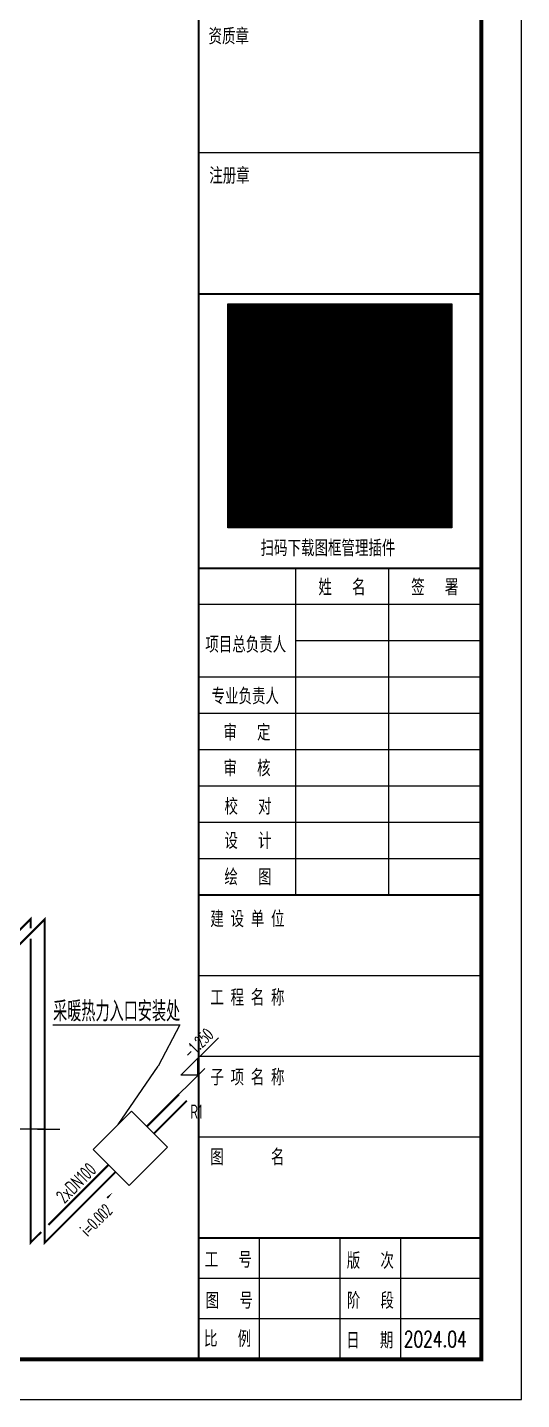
# Model space of a CAD drawing. Extents: x 1485827 to 1655027, y -76676 to -17276.
# Drawn here: x 1642783 to 1655027, y -76676 to -42672 of the extents above; entities that cross this region are included whole.
import ezdxf
from ezdxf.enums import TextEntityAlignment as Align

# ---------------------------------------------------------------- set-up
doc = ezdxf.new("R2018")
doc.units = 0
doc.header["$LTSCALE"] = 1000
doc.header["$MEASUREMENT"] = 0
doc.linetypes.add('DASH', pattern=[0.35, 0.25, -0.1])
for name, color, linetype in [('C-sheet(通用-图框)', 7, 'Continuous'), ('DIM-暖供水', 3, 'Continuous'), ('DIM-空冷供水', 3, 'Continuous'), ('DIM_ELEV', 3, 'Continuous'), ('PIPE-暖供水', 3, 'Continuous'), ('PIPE-暖回水', 2, 'DASH'), ('THVAC_ELEV', 3, 'Continuous'), ('TK', 4, 'Continuous')]:
    doc.layers.add(name, color=color, linetype=linetype)
doc.styles.add('_THVAC_DIM', font='SIMPLEX', dxfattribs={"width": 0.8, "height": 3.5, "bigfont": 'HZTXT'})
doc.styles.add('HZTXT1', font='romans.shx', dxfattribs={"width": 0.7, "bigfont": 'GBHZFS.SHX'})
doc.styles.get("Standard").update_dxf_attribs({"font": 'gbenor.shx', "bigfont": 'gbcbig.shx'})
doc.styles.add('TSSD_Norm', font='TSSDENG', dxfattribs={"width": 0.7, "bigfont": 'HZTXT'})
doc.styles.add('TSSD_Rein', font='Tssdeng.shx', dxfattribs={"width": 0.7, "bigfont": 'hztxt.shx'})
doc.styles.add('黑体', font='simhei.ttf')

# ---------------------------------------------------------------- blocks, each defined once
blk = doc.blocks.new('qr-212579422443', base_point=(340583, 125612))
at = {"color": 18, "true_color": 0x000000, "const_width": 100}
for points in [[(340583, 125562), (340683, 125562)], [(340683, 125562), (340783, 125562)], [(340783, 125562), (340883, 125562)], [(340883, 125562), (340983, 125562)], [(340983, 125562), (341083, 125562)], [(341083, 125562), (341183, 125562)], [(341183, 125562), (341283, 125562)], [(341483, 125562), (341583, 125562)], [(341683, 125562), (341783, 125562)], [(341983, 125562), (342083, 125562)], [(342183, 125562), (342283, 125562)], [(342283, 125562), (342383, 125562)], [(342383, 125562), (342483, 125562)], [(342583, 125562), (342683, 125562)], [(342983, 125562), (343083, 125562)], [(343083, 125562), (343183, 125562)], [(343183, 125562), (343283, 125562)], [(343383, 125562), (343483, 125562)], [(343583, 125562), (343683, 125562)], [(343683, 125562), (343783, 125562)], [(343783, 125562), (343883, 125562)], [(343883, 125562), (343983, 125562)], [(343983, 125562), (344083, 125562)], [(344083, 125562), (344183, 125562)], [(344183, 125562), (344283, 125562)], [(340583, 125462), (340683, 125462)], [(340583, 125362), (340683, 125362)], [(340783, 125362), (340883, 125362)], [(340883, 125362), (340983, 125362)], [(340983, 125362), (341083, 125362)], [(341183, 125462), (341283, 125462)], [(341183, 125362), (341283, 125362)], [(341383, 125462), (341483, 125462)], [(341483, 125462), (341583, 125462)], [(341583, 125362), (341683, 125362)], [(341783, 125362), (341883, 125362)], [(341883, 125362), (341983, 125362)], [(341983, 125462), (342083, 125462)], [(342083, 125362), (342183, 125362)], [(342183, 125362), (342283, 125362)], [(342283, 125462), (342383, 125462)], [(342383, 125362), (342483, 125362)], [(342483, 125462), (342583, 125462)], [(342583, 125462), (342683, 125462)], [(342583, 125362), (342683, 125362)], [(342683, 125462), (342783, 125462)], [(342683, 125362), (342783, 125362)], [(342783, 125462), (342883, 125462)], [(343083, 125462), (343183, 125462)], [(343183, 125462), (343283, 125462)], [(343183, 125362), (343283, 125362)], [(343283, 125462), (343383, 125462)], [(343583, 125462), (343683, 125462)], [(343583, 125362), (343683, 125362)], [(343783, 125362), (343883, 125362)], [(343883, 125362), (343983, 125362)], [(343983, 125362), (344083, 125362)], [(344183, 125462), (344283, 125462)], [(344183, 125362), (344283, 125362)], [(340583, 125262), (340683, 125262)], [(340583, 125162), (340683, 125162)], [(340783, 125262), (340883, 125262)], [(340783, 125162), (340883, 125162)], [(340883, 125262), (340983, 125262)], [(340883, 125162), (340983, 125162)], [(340983, 125262), (341083, 125262)], [(340983, 125162), (341083, 125162)], [(341183, 125262), (341283, 125262)], [(341183, 125162), (341283, 125162)], [(341483, 125262), (341583, 125262)], [(341483, 125162), (341583, 125162)], [(341583, 125262), (341683, 125262)], [(341583, 125162), (341683, 125162)], [(341683, 125262), (341783, 125262)], [(341683, 125162), (341783, 125162)], [(341883, 125262), (341983, 125262)], [(341983, 125262), (342083, 125262)], [(341983, 125162), (342083, 125162)], [(342083, 125262), (342183, 125262)], [(342183, 125162), (342283, 125162)], [(342283, 125262), (342383, 125262)], [(342283, 125162), (342383, 125162)], [(342583, 125162), (342683, 125162)], [(342783, 125262), (342883, 125262)], [(342783, 125162), (342883, 125162)], [(342883, 125262), (342983, 125262)], [(342983, 125262), (343083, 125262)], [(343083, 125162), (343183, 125162)], [(343283, 125162), (343383, 125162)], [(343383, 125262), (343483, 125262)], [(343583, 125262), (343683, 125262)], [(343583, 125162), (343683, 125162)], [(343783, 125262), (343883, 125262)], [(343783, 125162), (343883, 125162)], [(343883, 125262), (343983, 125262)], [(343883, 125162), (343983, 125162)], [(343983, 125262), (344083, 125262)], [(343983, 125162), (344083, 125162)], [(344183, 125262), (344283, 125262)], [(344183, 125162), (344283, 125162)], [(340583, 125062), (340683, 125062)], [(340583, 124962), (340683, 124962)], [(340683, 124962), (340783, 124962)], [(340783, 124962), (340883, 124962)], [(340883, 124962), (340983, 124962)], [(340983, 124962), (341083, 124962)], [(341083, 124962), (341183, 124962)], [(341183, 125062), (341283, 125062)], [(341183, 124962), (341283, 124962)], [(341383, 125062), (341483, 125062)], [(341383, 124962), (341483, 124962)], [(341383, 124862), (341483, 124862)], [(341483, 125062), (341583, 125062)], [(341483, 124862), (341583, 124862)], [(341583, 124962), (341683, 124962)], [(341583, 124862), (341683, 124862)], [(341783, 124962), (341883, 124962)], [(341783, 124862), (341883, 124862)], [(341883, 124862), (341983, 124862)], [(341983, 125062), (342083, 125062)], [(341983, 124962), (342083, 124962)], [(342083, 124862), (342183, 124862)], [(342183, 124962), (342283, 124962)], [(342283, 124862), (342383, 124862)], [(342383, 124962), (342483, 124962)], [(342483, 125062), (342583, 125062)], [(342583, 125062), (342683, 125062)], [(342583, 124962), (342683, 124962)], [(342583, 124862), (342683, 124862)], [(342683, 125062), (342783, 125062)], [(342683, 124862), (342783, 124862)], [(342783, 125062), (342883, 125062)], [(342783, 124962), (342883, 124962)], [(342983, 125062), (343083, 125062)], [(342983, 124962), (343083, 124962)], [(342983, 124862), (343083, 124862)], [(343083, 125062), (343183, 125062)], [(343183, 125062), (343283, 125062)], [(343183, 124962), (343283, 124962)], [(343183, 124862), (343283, 124862)], [(343383, 125062), (343483, 125062)], [(343383, 124962), (343483, 124962)], [(343583, 125062), (343683, 125062)], [(343583, 124962), (343683, 124962)], [(343683, 124962), (343783, 124962)], [(343783, 124962), (343883, 124962)], [(343883, 124962), (343983, 124962)], [(343983, 124962), (344083, 124962)], [(344083, 124962), (344183, 124962)], [(344183, 125062), (344283, 125062)], [(344183, 124962), (344283, 124962)], [(340983, 124762), (341083, 124762)], [(340983, 124662), (341083, 124662)], [(341083, 124762), (341183, 124762)], [(341083, 124662), (341183, 124662)], [(341183, 124762), (341283, 124762)], [(341283, 124762), (341383, 124762)], [(341483, 124662), (341583, 124662)], [(341583, 124662), (341683, 124662)], [(341683, 124662), (341783, 124662)], [(341783, 124762), (341883, 124762)], [(341983, 124662), (342083, 124662)], [(342283, 124762), (342383, 124762)], [(342283, 124662), (342383, 124662)], [(342383, 124662), (342483, 124662)], [(342483, 124762), (342583, 124762)], [(342583, 124762), (342683, 124762)], [(342583, 124662), (342683, 124662)], [(342683, 124762), (342783, 124762)], [(342683, 124662), (342783, 124662)], [(342783, 124662), (342883, 124662)], [(342883, 124662), (342983, 124662)], [(343083, 124762), (343183, 124762)], [(343183, 124762), (343283, 124762)], [(343283, 124762), (343383, 124762)], [(343383, 124662), (343483, 124662)], [(343483, 124662), (343583, 124662)], [(343583, 124762), (343683, 124762)], [(343583, 124662), (343683, 124662)], [(343683, 124762), (343783, 124762)], [(343683, 124662), (343783, 124662)], [(343783, 124662), (343883, 124662)], [(343883, 124662), (343983, 124662)], [(343983, 124662), (344083, 124662)], [(344083, 124762), (344183, 124762)], [(344183, 124662), (344283, 124662)], [(340583, 124562), (340683, 124562)], [(340783, 124562), (340883, 124562)], [(340883, 124462), (340983, 124462)], [(340983, 124562), (341083, 124562)], [(340983, 124462), (341083, 124462)], [(341183, 124562), (341283, 124562)], [(341283, 124562), (341383, 124562)], [(341283, 124462), (341383, 124462)], [(341383, 124462), (341483, 124462)], [(341483, 124562), (341583, 124562)], [(341483, 124462), (341583, 124462)], [(341583, 124562), (341683, 124562)], [(341683, 124562), (341783, 124562)], [(341883, 124462), (341983, 124462)], [(342083, 124462), (342183, 124462)], [(342283, 124562), (342383, 124562)], [(342383, 124562), (342483, 124562)], [(342583, 124462), (342683, 124462)], [(342683, 124562), (342783, 124562)], [(342783, 124562), (342883, 124562)], [(342783, 124462), (342883, 124462)], [(342883, 124562), (342983, 124562)], [(342883, 124462), (342983, 124462)], [(342983, 124562), (343083, 124562)], [(343083, 124562), (343183, 124562)], [(343183, 124562), (343283, 124562)], [(343183, 124462), (343283, 124462)], [(343383, 124562), (343483, 124562)], [(343483, 124562), (343583, 124562)], [(343483, 124462), (343583, 124462)], [(343683, 124562), (343783, 124562)], [(343883, 124562), (343983, 124562)], [(344083, 124462), (344183, 124462)], [(344183, 124562), (344283, 124562)], [(344183, 124462), (344283, 124462)], [(340583, 124362), (340683, 124362)], [(340683, 124362), (340783, 124362)], [(340783, 124362), (340883, 124362)], [(340883, 124362), (340983, 124362)], [(340983, 124262), (341083, 124262)], [(341083, 124362), (341183, 124362)], [(341083, 124262), (341183, 124262)], [(341183, 124362), (341283, 124362)], [(341283, 124262), (341383, 124262)], [(341483, 124262), (341583, 124262)], [(341583, 124362), (341683, 124362)], [(341683, 124362), (341783, 124362)], [(341683, 124262), (341783, 124262)], [(341983, 124362), (342083, 124362)], [(342283, 124362), (342383, 124362)], [(342283, 124262), (342383, 124262)], [(342383, 124362), (342483, 124362)], [(342483, 124362), (342583, 124362)], [(342583, 124262), (342683, 124262)], [(342683, 124362), (342783, 124362)], [(342783, 124362), (342883, 124362)], [(342783, 124262), (342883, 124262)], [(342883, 124262), (342983, 124262)], [(343083, 124262), (343183, 124262)], [(343183, 124262), (343283, 124262)], [(343283, 124362), (343383, 124362)], [(343383, 124262), (343483, 124262)], [(343483, 124362), (343583, 124362)], [(343483, 124262), (343583, 124262)], [(343583, 124362), (343683, 124362)], [(343683, 124262), (343783, 124262)], [(343783, 124362), (343883, 124362)], [(343783, 124262), (343883, 124262)], [(343983, 124262), (344083, 124262)], [(344083, 124362), (344183, 124362)], [(340583, 124162), (340683, 124162)], [(340583, 124062), (340683, 124062)], [(340583, 123962), (340683, 123962)], [(340683, 123962), (340783, 123962)], [(340783, 124162), (340883, 124162)], [(340783, 123962), (340883, 123962)], [(340883, 124062), (340983, 124062)], [(340983, 124162), (341083, 124162)], [(340983, 124062), (341083, 124062)], [(341083, 123962), (341183, 123962)], [(341183, 124162), (341283, 124162)], [(341183, 123962), (341283, 123962)], [(341483, 124162), (341583, 124162)], [(341483, 124062), (341583, 124062)], [(341583, 124162), (341683, 124162)], [(341583, 123962), (341683, 123962)], [(341683, 124162), (341783, 124162)], [(341683, 124062), (341783, 124062)], [(341683, 123962), (341783, 123962)], [(341783, 124162), (341883, 124162)], [(341883, 123962), (341983, 123962)], [(341983, 124162), (342083, 124162)], [(341983, 123962), (342083, 123962)], [(342083, 124062), (342183, 124062)], [(342183, 123962), (342283, 123962)], [(342283, 124162), (342383, 124162)], [(342283, 123962), (342383, 123962)], [(342383, 124162), (342483, 124162)], [(342383, 123962), (342483, 123962)], [(342483, 124162), (342583, 124162)], [(342483, 123962), (342583, 123962)], [(342583, 124162), (342683, 124162)], [(342683, 124162), (342783, 124162)], [(342683, 123962), (342783, 123962)], [(342783, 124062), (342883, 124062)], [(342883, 124162), (342983, 124162)], [(342883, 124062), (342983, 124062)], [(342983, 124162), (343083, 124162)], [(343083, 123962), (343183, 123962)], [(343183, 124062), (343283, 124062)], [(343183, 123962), (343283, 123962)], [(343283, 123962), (343383, 123962)], [(343383, 124162), (343483, 124162)], [(343483, 124062), (343583, 124062)], [(343483, 123962), (343583, 123962)], [(343583, 124162), (343683, 124162)], [(343583, 124062), (343683, 124062)], [(343583, 123962), (343683, 123962)], [(343683, 124162), (343783, 124162)], [(343683, 123962), (343783, 123962)], [(343883, 124162), (343983, 124162)], [(343883, 123962), (343983, 123962)], [(343983, 124162), (344083, 124162)], [(343983, 124062), (344083, 124062)], [(343983, 123962), (344083, 123962)], [(344083, 124062), (344183, 124062)], [(344083, 123962), (344183, 123962)], [(340683, 123762), (340783, 123762)], [(340883, 123762), (340983, 123762)], [(340983, 123862), (341083, 123862)], [(341083, 123862), (341183, 123862)], [(341083, 123762), (341183, 123762)], [(341183, 123762), (341283, 123762)], [(341283, 123762), (341383, 123762)], [(341483, 123762), (341583, 123762)], [(341583, 123762), (341683, 123762)], [(341683, 123762), (341783, 123762)], [(341783, 123762), (341883, 123762)], [(341883, 123762), (341983, 123762)], [(342083, 123862), (342183, 123862)], [(342083, 123762), (342183, 123762)], [(342183, 123762), (342283, 123762)], [(342383, 123762), (342483, 123762)], [(342483, 123862), (342583, 123862)], [(342483, 123762), (342583, 123762)], [(342583, 123762), (342683, 123762)], [(342683, 123762), (342783, 123762)], [(342783, 123862), (342883, 123862)], [(342883, 123762), (342983, 123762)], [(342983, 123762), (343083, 123762)], [(343083, 123762), (343183, 123762)], [(343183, 123762), (343283, 123762)], [(343283, 123762), (343383, 123762)], [(343383, 123762), (343483, 123762)], [(343583, 123762), (343683, 123762)], [(343683, 123862), (343783, 123862)], [(343783, 123862), (343883, 123862)], [(343983, 123862), (344083, 123862)], [(343983, 123762), (344083, 123762)], [(340683, 123662), (340783, 123662)], [(340883, 123662), (340983, 123662)], [(341083, 123562), (341183, 123562)], [(341183, 123562), (341283, 123562)], [(341283, 123662), (341383, 123662)], [(341483, 123662), (341583, 123662)], [(341483, 123562), (341583, 123562)], [(341583, 123562), (341683, 123562)], [(341683, 123562), (341783, 123562)], [(341983, 123662), (342083, 123662)], [(341983, 123562), (342083, 123562)], [(342083, 123662), (342183, 123662)], [(342083, 123562), (342183, 123562)], [(342283, 123662), (342383, 123662)], [(342283, 123562), (342383, 123562)], [(342383, 123562), (342483, 123562)], [(342483, 123662), (342583, 123662)], [(342483, 123562), (342583, 123562)], [(342583, 123662), (342683, 123662)], [(342683, 123662), (342783, 123662)], [(342783, 123662), (342883, 123662)], [(342783, 123562), (342883, 123562)], [(342883, 123562), (342983, 123562)], [(343083, 123662), (343183, 123662)], [(343083, 123562), (343183, 123562)], [(343283, 123562), (343383, 123562)], [(343483, 123662), (343583, 123662)], [(343483, 123562), (343583, 123562)], [(343583, 123662), (343683, 123662)], [(343883, 123562), (343983, 123562)], [(343983, 123662), (344083, 123662)], [(343983, 123562), (344083, 123562)], [(344183, 123562), (344283, 123562)], [(340683, 123362), (340783, 123362)], [(340783, 123362), (340883, 123362)], [(340883, 123362), (340983, 123362)], [(340983, 123462), (341083, 123462)], [(341083, 123462), (341183, 123462)], [(341183, 123362), (341283, 123362)], [(341283, 123362), (341383, 123362)], [(341583, 123362), (341683, 123362)], [(341683, 123362), (341783, 123362)], [(341783, 123362), (341883, 123362)], [(341883, 123362), (341983, 123362)], [(341983, 123462), (342083, 123462)], [(342183, 123362), (342283, 123362)], [(342283, 123462), (342383, 123462)], [(342283, 123362), (342383, 123362)], [(342383, 123362), (342483, 123362)], [(342483, 123462), (342583, 123462)], [(342483, 123362), (342583, 123362)], [(342583, 123362), (342683, 123362)], [(342683, 123362), (342783, 123362)], [(342883, 123462), (342983, 123462)], [(342883, 123362), (342983, 123362)], [(342983, 123462), (343083, 123462)], [(343083, 123362), (343183, 123362)], [(343183, 123462), (343283, 123462)], [(343183, 123362), (343283, 123362)], [(343283, 123462), (343383, 123462)], [(343283, 123362), (343383, 123362)], [(343383, 123362), (343483, 123362)], [(343583, 123462), (343683, 123462)], [(343583, 123362), (343683, 123362)], [(343783, 123462), (343883, 123462)], [(343983, 123362), (344083, 123362)], [(344083, 123462), (344183, 123462)], [(344083, 123362), (344183, 123362)], [(344183, 123462), (344283, 123462)], [(340583, 123062), (340683, 123062)], [(340683, 123262), (340783, 123262)], [(340783, 123262), (340883, 123262)], [(340783, 123162), (340883, 123162)], [(340883, 123262), (340983, 123262)], [(340883, 123162), (340983, 123162)], [(340983, 123262), (341083, 123262)], [(340983, 123162), (341083, 123162)], [(340983, 123062), (341083, 123062)], [(341083, 123062), (341183, 123062)], [(341183, 123162), (341283, 123162)], [(341283, 123262), (341383, 123262)], [(341283, 123062), (341383, 123062)], [(341383, 123162), (341483, 123162)], [(341383, 123062), (341483, 123062)], [(341483, 123162), (341583, 123162)], [(341583, 123262), (341683, 123262)], [(341583, 123062), (341683, 123062)], [(341683, 123162), (341783, 123162)], [(341683, 123062), (341783, 123062)], [(341883, 123062), (341983, 123062)], [(341983, 123262), (342083, 123262)], [(341983, 123162), (342083, 123162)], [(341983, 123062), (342083, 123062)], [(342083, 123262), (342183, 123262)], [(342183, 123162), (342283, 123162)], [(342183, 123062), (342283, 123062)], [(342283, 123062), (342383, 123062)], [(342383, 123262), (342483, 123262)], [(342383, 123062), (342483, 123062)], [(342483, 123262), (342583, 123262)], [(342483, 123162), (342583, 123162)], [(342483, 123062), (342583, 123062)], [(342583, 123262), (342683, 123262)], [(342583, 123162), (342683, 123162)], [(342683, 123262), (342783, 123262)], [(342783, 123262), (342883, 123262)], [(342783, 123162), (342883, 123162)], [(342883, 123162), (342983, 123162)], [(342983, 123162), (343083, 123162)], [(343083, 123262), (343183, 123262)], [(343083, 123162), (343183, 123162)], [(343083, 123062), (343183, 123062)], [(343183, 123062), (343283, 123062)], [(343283, 123162), (343383, 123162)], [(343383, 123262), (343483, 123262)], [(343383, 123162), (343483, 123162)], [(343483, 123262), (343583, 123262)], [(343483, 123162), (343583, 123162)], [(343583, 123262), (343683, 123262)], [(343583, 123062), (343683, 123062)], [(343683, 123262), (343783, 123262)], [(343683, 123162), (343783, 123162)], [(343783, 123162), (343883, 123162)], [(343883, 123262), (343983, 123262)], [(343883, 123162), (343983, 123162)], [(343983, 123262), (344083, 123262)], [(344083, 123062), (344183, 123062)], [(344183, 123162), (344283, 123162)], [(344183, 123062), (344283, 123062)], [(340783, 122862), (340883, 122862)], [(340983, 122862), (341083, 122862)], [(341183, 122962), (341283, 122962)], [(341383, 122962), (341483, 122962)], [(341383, 122862), (341483, 122862)], [(341583, 122962), (341683, 122962)], [(341583, 122862), (341683, 122862)], [(341683, 122962), (341783, 122962)], [(341783, 122962), (341883, 122962)], [(341783, 122862), (341883, 122862)], [(341883, 122862), (341983, 122862)], [(341983, 122962), (342083, 122962)], [(341983, 122862), (342083, 122862)], [(342083, 122962), (342183, 122962)], [(342083, 122862), (342183, 122862)], [(342383, 122962), (342483, 122962)], [(342583, 122862), (342683, 122862)], [(342683, 122862), (342783, 122862)], [(342783, 122862), (342883, 122862)], [(342983, 122862), (343083, 122862)], [(343183, 122862), (343283, 122862)], [(343283, 122962), (343383, 122962)], [(343283, 122862), (343383, 122862)], [(343383, 122862), (343483, 122862)], [(343483, 122962), (343583, 122962)], [(343583, 122862), (343683, 122862)], [(343683, 122862), (343783, 122862)], [(343783, 122962), (343883, 122962)], [(343783, 122862), (343883, 122862)], [(343883, 122862), (343983, 122862)], [(343983, 122962), (344083, 122962)], [(343983, 122862), (344083, 122862)], [(344083, 122962), (344183, 122962)], [(340583, 122762), (340683, 122762)], [(340683, 122762), (340783, 122762)], [(340883, 122762), (340983, 122762)], [(340983, 122762), (341083, 122762)], [(341183, 122762), (341283, 122762)], [(341283, 122762), (341383, 122762)], [(341383, 122662), (341483, 122662)], [(341583, 122762), (341683, 122762)], [(341783, 122662), (341883, 122662)], [(341883, 122762), (341983, 122762)], [(341983, 122662), (342083, 122662)], [(342183, 122762), (342283, 122762)], [(342183, 122662), (342283, 122662)], [(342283, 122762), (342383, 122762)], [(342283, 122662), (342383, 122662)], [(342383, 122762), (342483, 122762)], [(342583, 122662), (342683, 122662)], [(342683, 122762), (342783, 122762)], [(342683, 122662), (342783, 122662)], [(342783, 122762), (342883, 122762)], [(342883, 122762), (342983, 122762)], [(342983, 122762), (343083, 122762)], [(343283, 122662), (343383, 122662)], [(343383, 122762), (343483, 122762)], [(343383, 122662), (343483, 122662)], [(343483, 122762), (343583, 122762)], [(343583, 122762), (343683, 122762)], [(343683, 122762), (343783, 122762)], [(343783, 122762), (343883, 122762)], [(343783, 122662), (343883, 122662)], [(343883, 122762), (343983, 122762)], [(343883, 122662), (343983, 122662)], [(344183, 122762), (344283, 122762)], [(340583, 122562), (340683, 122562)], [(340583, 122462), (340683, 122462)], [(340683, 122562), (340783, 122562)], [(340783, 122562), (340883, 122562)], [(340883, 122562), (340983, 122562)], [(340983, 122562), (341083, 122562)], [(341083, 122562), (341183, 122562)], [(341183, 122562), (341283, 122562)], [(341183, 122462), (341283, 122462)], [(341383, 122562), (341483, 122562)], [(341383, 122462), (341483, 122462)], [(341583, 122562), (341683, 122562)], [(341583, 122462), (341683, 122462)], [(341683, 122562), (341783, 122562)], [(341783, 122562), (341883, 122562)], [(341783, 122462), (341883, 122462)], [(341883, 122562), (341983, 122562)], [(341983, 122462), (342083, 122462)], [(342083, 122562), (342183, 122562)], [(342083, 122462), (342183, 122462)], [(342383, 122562), (342483, 122562)], [(342583, 122562), (342683, 122562)], [(342583, 122462), (342683, 122462)], [(342683, 122462), (342783, 122462)], [(342783, 122462), (342883, 122462)], [(342983, 122462), (343083, 122462)], [(343083, 122562), (343183, 122562)], [(343083, 122462), (343183, 122462)], [(343183, 122562), (343283, 122562)], [(343283, 122562), (343383, 122562)], [(343283, 122462), (343383, 122462)], [(343383, 122562), (343483, 122562)], [(343383, 122462), (343483, 122462)], [(343583, 122562), (343683, 122562)], [(343783, 122562), (343883, 122562)], [(343783, 122462), (343883, 122462)], [(343883, 122562), (343983, 122562)], [(343983, 122562), (344083, 122562)], [(343983, 122462), (344083, 122462)], [(344083, 122462), (344183, 122462)], [(340583, 122362), (340683, 122362)], [(340583, 122262), (340683, 122262)], [(340583, 122162), (340683, 122162)], [(340783, 122362), (340883, 122362)], [(340783, 122262), (340883, 122262)], [(340783, 122162), (340883, 122162)], [(340883, 122362), (340983, 122362)], [(340883, 122262), (340983, 122262)], [(340883, 122162), (340983, 122162)], [(340983, 122362), (341083, 122362)], [(340983, 122262), (341083, 122262)], [(340983, 122162), (341083, 122162)], [(341183, 122362), (341283, 122362)], [(341183, 122262), (341283, 122262)], [(341183, 122162), (341283, 122162)], [(341383, 122362), (341483, 122362)], [(341583, 122362), (341683, 122362)], [(341683, 122362), (341783, 122362)], [(341683, 122162), (341783, 122162)], [(341883, 122162), (341983, 122162)], [(341983, 122362), (342083, 122362)], [(341983, 122162), (342083, 122162)], [(342283, 122362), (342383, 122362)], [(342283, 122262), (342383, 122262)], [(342383, 122362), (342483, 122362)], [(342383, 122162), (342483, 122162)], [(342483, 122262), (342583, 122262)], [(342583, 122162), (342683, 122162)], [(342683, 122262), (342783, 122262)], [(342883, 122362), (342983, 122362)], [(342883, 122162), (342983, 122162)], [(342983, 122262), (343083, 122262)], [(342983, 122162), (343083, 122162)], [(343083, 122362), (343183, 122362)], [(343083, 122262), (343183, 122262)], [(343183, 122262), (343283, 122262)], [(343283, 122262), (343383, 122262)], [(343283, 122162), (343383, 122162)], [(343383, 122362), (343483, 122362)], [(343383, 122162), (343483, 122162)], [(343483, 122362), (343583, 122362)], [(343583, 122362), (343683, 122362)], [(343583, 122262), (343683, 122262)], [(343583, 122162), (343683, 122162)], [(343683, 122362), (343783, 122362)], [(343683, 122262), (343783, 122262)], [(343683, 122162), (343783, 122162)], [(343783, 122362), (343883, 122362)], [(343783, 122262), (343883, 122262)], [(343783, 122162), (343883, 122162)], [(343883, 122362), (343983, 122362)], [(343983, 122362), (344083, 122362)], [(344083, 122362), (344183, 122362)], [(344083, 122262), (344183, 122262)], [(344083, 122162), (344183, 122162)], [(344183, 122362), (344283, 122362)], [(344183, 122262), (344283, 122262)], [(340583, 122062), (340683, 122062)], [(340583, 121962), (340683, 121962)], [(340683, 121962), (340783, 121962)], [(340783, 121962), (340883, 121962)], [(340883, 121962), (340983, 121962)], [(340983, 121962), (341083, 121962)], [(341083, 121962), (341183, 121962)], [(341183, 122062), (341283, 122062)], [(341183, 121962), (341283, 121962)], [(341483, 122062), (341583, 122062)], [(341483, 121962), (341583, 121962)], [(341583, 122062), (341683, 122062)], [(341583, 121962), (341683, 121962)], [(341683, 121962), (341783, 121962)], [(341783, 122062), (341883, 122062)], [(341883, 121962), (341983, 121962)], [(342183, 122062), (342283, 122062)], [(342183, 121962), (342283, 121962)], [(342283, 121962), (342383, 121962)], [(342383, 122062), (342483, 122062)], [(342483, 122062), (342583, 122062)], [(342583, 122062), (342683, 122062)], [(342683, 122062), (342783, 122062)], [(342783, 121962), (342883, 121962)], [(342883, 122062), (342983, 122062)], [(343083, 121962), (343183, 121962)], [(343183, 122062), (343283, 122062)], [(343183, 121962), (343283, 121962)], [(343283, 122062), (343383, 122062)], [(343283, 121962), (343383, 121962)], [(343483, 122062), (343583, 122062)], [(343483, 121962), (343583, 121962)], [(343783, 122062), (343883, 122062)], [(343883, 121962), (343983, 121962)], [(343983, 122062), (344083, 122062)], [(343983, 121962), (344083, 121962)], [(344083, 122062), (344183, 122062)], [(344083, 121962), (344183, 121962)], [(344183, 121962), (344283, 121962)]]:
    blk.add_lwpolyline(points, dxfattribs=at)
blk.add_lwpolyline([(340583, 125612), (344283, 125612), (344283, 121912), (340583, 121912)], close=True)
at = {"color": 7, "true_color": 0xffffff, "const_width": 100}
for points in [[(341283, 125562), (341383, 125562)], [(341383, 125562), (341483, 125562)], [(341583, 125562), (341683, 125562)], [(341783, 125562), (341883, 125562)], [(341883, 125562), (341983, 125562)], [(342083, 125562), (342183, 125562)], [(342483, 125562), (342583, 125562)], [(342683, 125562), (342783, 125562)], [(342783, 125562), (342883, 125562)], [(342883, 125562), (342983, 125562)], [(343283, 125562), (343383, 125562)], [(343483, 125562), (343583, 125562)], [(340683, 125462), (340783, 125462)], [(340683, 125362), (340783, 125362)], [(340783, 125462), (340883, 125462)], [(340883, 125462), (340983, 125462)], [(340983, 125462), (341083, 125462)], [(341083, 125462), (341183, 125462)], [(341083, 125362), (341183, 125362)], [(341283, 125462), (341383, 125462)], [(341283, 125362), (341383, 125362)], [(341383, 125362), (341483, 125362)], [(341483, 125362), (341583, 125362)], [(341583, 125462), (341683, 125462)], [(341683, 125462), (341783, 125462)], [(341683, 125362), (341783, 125362)], [(341783, 125462), (341883, 125462)], [(341883, 125462), (341983, 125462)], [(341983, 125362), (342083, 125362)], [(342083, 125462), (342183, 125462)], [(342183, 125462), (342283, 125462)], [(342283, 125362), (342383, 125362)], [(342383, 125462), (342483, 125462)], [(342483, 125362), (342583, 125362)], [(342783, 125362), (342883, 125362)], [(342883, 125462), (342983, 125462)], [(342883, 125362), (342983, 125362)], [(342983, 125462), (343083, 125462)], [(342983, 125362), (343083, 125362)], [(343083, 125362), (343183, 125362)], [(343283, 125362), (343383, 125362)], [(343383, 125462), (343483, 125462)], [(343383, 125362), (343483, 125362)], [(343483, 125462), (343583, 125462)], [(343483, 125362), (343583, 125362)], [(343683, 125462), (343783, 125462)], [(343683, 125362), (343783, 125362)], [(343783, 125462), (343883, 125462)], [(343883, 125462), (343983, 125462)], [(343983, 125462), (344083, 125462)], [(344083, 125462), (344183, 125462)], [(344083, 125362), (344183, 125362)], [(340683, 125262), (340783, 125262)], [(340683, 125162), (340783, 125162)], [(341083, 125262), (341183, 125262)], [(341083, 125162), (341183, 125162)], [(341283, 125262), (341383, 125262)], [(341283, 125162), (341383, 125162)], [(341383, 125262), (341483, 125262)], [(341383, 125162), (341483, 125162)], [(341783, 125262), (341883, 125262)], [(341783, 125162), (341883, 125162)], [(341883, 125162), (341983, 125162)], [(342083, 125162), (342183, 125162)], [(342183, 125262), (342283, 125262)], [(342383, 125262), (342483, 125262)], [(342383, 125162), (342483, 125162)], [(342483, 125262), (342583, 125262)], [(342483, 125162), (342583, 125162)], [(342583, 125262), (342683, 125262)], [(342683, 125262), (342783, 125262)], [(342683, 125162), (342783, 125162)], [(342883, 125162), (342983, 125162)], [(342983, 125162), (343083, 125162)], [(343083, 125262), (343183, 125262)], [(343183, 125262), (343283, 125262)], [(343183, 125162), (343283, 125162)], [(343283, 125262), (343383, 125262)], [(343383, 125162), (343483, 125162)], [(343483, 125262), (343583, 125262)], [(343483, 125162), (343583, 125162)], [(343683, 125262), (343783, 125262)], [(343683, 125162), (343783, 125162)], [(344083, 125262), (344183, 125262)], [(344083, 125162), (344183, 125162)], [(340583, 124862), (340683, 124862)], [(340683, 125062), (340783, 125062)], [(340683, 124862), (340783, 124862)], [(340783, 125062), (340883, 125062)], [(340783, 124862), (340883, 124862)], [(340883, 125062), (340983, 125062)], [(340883, 124862), (340983, 124862)], [(340983, 125062), (341083, 125062)], [(340983, 124862), (341083, 124862)], [(341083, 125062), (341183, 125062)], [(341083, 124862), (341183, 124862)], [(341183, 124862), (341283, 124862)], [(341283, 125062), (341383, 125062)], [(341283, 124962), (341383, 124962)], [(341283, 124862), (341383, 124862)], [(341483, 124962), (341583, 124962)], [(341583, 125062), (341683, 125062)], [(341683, 125062), (341783, 125062)], [(341683, 124962), (341783, 124962)], [(341683, 124862), (341783, 124862)], [(341783, 125062), (341883, 125062)], [(341883, 125062), (341983, 125062)], [(341883, 124962), (341983, 124962)], [(341983, 124862), (342083, 124862)], [(342083, 125062), (342183, 125062)], [(342083, 124962), (342183, 124962)], [(342183, 125062), (342283, 125062)], [(342183, 124862), (342283, 124862)], [(342283, 125062), (342383, 125062)], [(342283, 124962), (342383, 124962)], [(342383, 125062), (342483, 125062)], [(342383, 124862), (342483, 124862)], [(342483, 124962), (342583, 124962)], [(342483, 124862), (342583, 124862)], [(342683, 124962), (342783, 124962)], [(342783, 124862), (342883, 124862)], [(342883, 125062), (342983, 125062)], [(342883, 124962), (342983, 124962)], [(342883, 124862), (342983, 124862)], [(343083, 124962), (343183, 124962)], [(343083, 124862), (343183, 124862)], [(343283, 125062), (343383, 125062)], [(343283, 124962), (343383, 124962)], [(343283, 124862), (343383, 124862)], [(343383, 124862), (343483, 124862)], [(343483, 125062), (343583, 125062)], [(343483, 124962), (343583, 124962)], [(343483, 124862), (343583, 124862)], [(343583, 124862), (343683, 124862)], [(343683, 125062), (343783, 125062)], [(343683, 124862), (343783, 124862)], [(343783, 125062), (343883, 125062)], [(343783, 124862), (343883, 124862)], [(343883, 125062), (343983, 125062)], [(343883, 124862), (343983, 124862)], [(343983, 125062), (344083, 125062)], [(343983, 124862), (344083, 124862)], [(344083, 125062), (344183, 125062)], [(344083, 124862), (344183, 124862)], [(344183, 124862), (344283, 124862)], [(340583, 124762), (340683, 124762)], [(340583, 124662), (340683, 124662)], [(340683, 124762), (340783, 124762)], [(340683, 124662), (340783, 124662)], [(340783, 124762), (340883, 124762)], [(340783, 124662), (340883, 124662)], [(340883, 124762), (340983, 124762)], [(340883, 124662), (340983, 124662)], [(341183, 124662), (341283, 124662)], [(341283, 124662), (341383, 124662)], [(341383, 124762), (341483, 124762)], [(341383, 124662), (341483, 124662)], [(341483, 124762), (341583, 124762)], [(341583, 124762), (341683, 124762)], [(341683, 124762), (341783, 124762)], [(341783, 124662), (341883, 124662)], [(341883, 124762), (341983, 124762)], [(341883, 124662), (341983, 124662)], [(341983, 124762), (342083, 124762)], [(342083, 124762), (342183, 124762)], [(342083, 124662), (342183, 124662)], [(342183, 124762), (342283, 124762)], [(342183, 124662), (342283, 124662)], [(342383, 124762), (342483, 124762)], [(342483, 124662), (342583, 124662)], [(342783, 124762), (342883, 124762)], [(342883, 124762), (342983, 124762)], [(342983, 124762), (343083, 124762)], [(342983, 124662), (343083, 124662)], [(343083, 124662), (343183, 124662)], [(343183, 124662), (343283, 124662)], [(343283, 124662), (343383, 124662)], [(343383, 124762), (343483, 124762)], [(343483, 124762), (343583, 124762)], [(343783, 124762), (343883, 124762)], [(343883, 124762), (343983, 124762)], [(343983, 124762), (344083, 124762)], [(344083, 124662), (344183, 124662)], [(344183, 124762), (344283, 124762)], [(340583, 124462), (340683, 124462)], [(340683, 124562), (340783, 124562)], [(340683, 124462), (340783, 124462)], [(340783, 124462), (340883, 124462)], [(340883, 124562), (340983, 124562)], [(341083, 124562), (341183, 124562)], [(341083, 124462), (341183, 124462)], [(341183, 124462), (341283, 124462)], [(341383, 124562), (341483, 124562)], [(341583, 124462), (341683, 124462)], [(341683, 124462), (341783, 124462)], [(341783, 124562), (341883, 124562)], [(341783, 124462), (341883, 124462)], [(341883, 124562), (341983, 124562)], [(341983, 124562), (342083, 124562)], [(341983, 124462), (342083, 124462)], [(342083, 124562), (342183, 124562)], [(342183, 124562), (342283, 124562)], [(342183, 124462), (342283, 124462)], [(342283, 124462), (342383, 124462)], [(342383, 124462), (342483, 124462)], [(342483, 124562), (342583, 124562)], [(342483, 124462), (342583, 124462)], [(342583, 124562), (342683, 124562)], [(342683, 124462), (342783, 124462)], [(342983, 124462), (343083, 124462)], [(343083, 124462), (343183, 124462)], [(343283, 124562), (343383, 124562)], [(343283, 124462), (343383, 124462)], [(343383, 124462), (343483, 124462)], [(343583, 124562), (343683, 124562)], [(343583, 124462), (343683, 124462)], [(343683, 124462), (343783, 124462)], [(343783, 124562), (343883, 124562)], [(343783, 124462), (343883, 124462)], [(343883, 124462), (343983, 124462)], [(343983, 124562), (344083, 124562)], [(343983, 124462), (344083, 124462)], [(344083, 124562), (344183, 124562)], [(340583, 124262), (340683, 124262)], [(340683, 124262), (340783, 124262)], [(340783, 124262), (340883, 124262)], [(340883, 124262), (340983, 124262)], [(340983, 124362), (341083, 124362)], [(341183, 124262), (341283, 124262)], [(341283, 124362), (341383, 124362)], [(341383, 124362), (341483, 124362)], [(341383, 124262), (341483, 124262)], [(341483, 124362), (341583, 124362)], [(341583, 124262), (341683, 124262)], [(341783, 124362), (341883, 124362)], [(341783, 124262), (341883, 124262)], [(341883, 124362), (341983, 124362)], [(341883, 124262), (341983, 124262)], [(341983, 124262), (342083, 124262)], [(342083, 124362), (342183, 124362)], [(342083, 124262), (342183, 124262)], [(342183, 124362), (342283, 124362)], [(342183, 124262), (342283, 124262)], [(342383, 124262), (342483, 124262)], [(342483, 124262), (342583, 124262)], [(342583, 124362), (342683, 124362)], [(342683, 124262), (342783, 124262)], [(342883, 124362), (342983, 124362)], [(342983, 124362), (343083, 124362)], [(342983, 124262), (343083, 124262)], [(343083, 124362), (343183, 124362)], [(343183, 124362), (343283, 124362)], [(343283, 124262), (343383, 124262)], [(343383, 124362), (343483, 124362)], [(343583, 124262), (343683, 124262)], [(343683, 124362), (343783, 124362)], [(343883, 124362), (343983, 124362)], [(343883, 124262), (343983, 124262)], [(343983, 124362), (344083, 124362)], [(344083, 124262), (344183, 124262)], [(344183, 124362), (344283, 124362)], [(344183, 124262), (344283, 124262)], [(340683, 124162), (340783, 124162)], [(340683, 124062), (340783, 124062)], [(340783, 124062), (340883, 124062)], [(340883, 124162), (340983, 124162)], [(340883, 123962), (340983, 123962)], [(340983, 123962), (341083, 123962)], [(341083, 124162), (341183, 124162)], [(341083, 124062), (341183, 124062)], [(341183, 124062), (341283, 124062)], [(341283, 124162), (341383, 124162)], [(341283, 124062), (341383, 124062)], [(341283, 123962), (341383, 123962)], [(341383, 124162), (341483, 124162)], [(341383, 124062), (341483, 124062)], [(341383, 123962), (341483, 123962)], [(341483, 123962), (341583, 123962)], [(341583, 124062), (341683, 124062)], [(341783, 124062), (341883, 124062)], [(341783, 123962), (341883, 123962)], [(341883, 124162), (341983, 124162)], [(341883, 124062), (341983, 124062)], [(341983, 124062), (342083, 124062)], [(342083, 124162), (342183, 124162)], [(342083, 123962), (342183, 123962)], [(342183, 124162), (342283, 124162)], [(342183, 124062), (342283, 124062)], [(342283, 124062), (342383, 124062)], [(342383, 124062), (342483, 124062)], [(342483, 124062), (342583, 124062)], [(342583, 124062), (342683, 124062)], [(342583, 123962), (342683, 123962)], [(342683, 124062), (342783, 124062)], [(342783, 124162), (342883, 124162)], [(342783, 123962), (342883, 123962)], [(342883, 123962), (342983, 123962)], [(342983, 124062), (343083, 124062)], [(342983, 123962), (343083, 123962)], [(343083, 124162), (343183, 124162)], [(343083, 124062), (343183, 124062)], [(343183, 124162), (343283, 124162)], [(343283, 124162), (343383, 124162)], [(343283, 124062), (343383, 124062)], [(343383, 124062), (343483, 124062)], [(343383, 123962), (343483, 123962)], [(343483, 124162), (343583, 124162)], [(343683, 124062), (343783, 124062)], [(343783, 124162), (343883, 124162)], [(343783, 124062), (343883, 124062)], [(343783, 123962), (343883, 123962)], [(343883, 124062), (343983, 124062)], [(344083, 124162), (344183, 124162)], [(344183, 124162), (344283, 124162)], [(344183, 124062), (344283, 124062)], [(344183, 123962), (344283, 123962)], [(340583, 123862), (340683, 123862)], [(340583, 123762), (340683, 123762)], [(340683, 123862), (340783, 123862)], [(340783, 123862), (340883, 123862)], [(340783, 123762), (340883, 123762)], [(340883, 123862), (340983, 123862)], [(340983, 123762), (341083, 123762)], [(341183, 123862), (341283, 123862)], [(341283, 123862), (341383, 123862)], [(341383, 123862), (341483, 123862)], [(341383, 123762), (341483, 123762)], [(341483, 123862), (341583, 123862)], [(341583, 123862), (341683, 123862)], [(341683, 123862), (341783, 123862)], [(341783, 123862), (341883, 123862)], [(341883, 123862), (341983, 123862)], [(341983, 123862), (342083, 123862)], [(341983, 123762), (342083, 123762)], [(342183, 123862), (342283, 123862)], [(342283, 123862), (342383, 123862)], [(342283, 123762), (342383, 123762)], [(342383, 123862), (342483, 123862)], [(342583, 123862), (342683, 123862)], [(342683, 123862), (342783, 123862)], [(342783, 123762), (342883, 123762)], [(342883, 123862), (342983, 123862)], [(342983, 123862), (343083, 123862)], [(343083, 123862), (343183, 123862)], [(343183, 123862), (343283, 123862)], [(343283, 123862), (343383, 123862)], [(343383, 123862), (343483, 123862)], [(343483, 123862), (343583, 123862)], [(343483, 123762), (343583, 123762)], [(343583, 123862), (343683, 123862)], [(343683, 123762), (343783, 123762)], [(343783, 123762), (343883, 123762)], [(343883, 123862), (343983, 123862)], [(343883, 123762), (343983, 123762)], [(344083, 123862), (344183, 123862)], [(344083, 123762), (344183, 123762)], [(344183, 123862), (344283, 123862)], [(344183, 123762), (344283, 123762)], [(340583, 123662), (340683, 123662)], [(340583, 123562), (340683, 123562)], [(340683, 123562), (340783, 123562)], [(340783, 123662), (340883, 123662)], [(340783, 123562), (340883, 123562)], [(340883, 123562), (340983, 123562)], [(340983, 123662), (341083, 123662)], [(340983, 123562), (341083, 123562)], [(341083, 123662), (341183, 123662)], [(341183, 123662), (341283, 123662)], [(341283, 123562), (341383, 123562)], [(341383, 123662), (341483, 123662)], [(341383, 123562), (341483, 123562)], [(341583, 123662), (341683, 123662)], [(341683, 123662), (341783, 123662)], [(341783, 123662), (341883, 123662)], [(341783, 123562), (341883, 123562)], [(341883, 123662), (341983, 123662)], [(341883, 123562), (341983, 123562)], [(342183, 123662), (342283, 123662)], [(342183, 123562), (342283, 123562)], [(342383, 123662), (342483, 123662)], [(342583, 123562), (342683, 123562)], [(342683, 123562), (342783, 123562)], [(342883, 123662), (342983, 123662)], [(342983, 123662), (343083, 123662)], [(342983, 123562), (343083, 123562)], [(343183, 123662), (343283, 123662)], [(343183, 123562), (343283, 123562)], [(343283, 123662), (343383, 123662)], [(343383, 123662), (343483, 123662)], [(343383, 123562), (343483, 123562)], [(343583, 123562), (343683, 123562)], [(343683, 123662), (343783, 123662)], [(343683, 123562), (343783, 123562)], [(343783, 123662), (343883, 123662)], [(343783, 123562), (343883, 123562)], [(343883, 123662), (343983, 123662)], [(344083, 123662), (344183, 123662)], [(344083, 123562), (344183, 123562)], [(344183, 123662), (344283, 123662)], [(340583, 123462), (340683, 123462)], [(340583, 123362), (340683, 123362)], [(340683, 123462), (340783, 123462)], [(340783, 123462), (340883, 123462)], [(340883, 123462), (340983, 123462)], [(340983, 123362), (341083, 123362)], [(341083, 123362), (341183, 123362)], [(341183, 123462), (341283, 123462)], [(341283, 123462), (341383, 123462)], [(341383, 123462), (341483, 123462)], [(341383, 123362), (341483, 123362)], [(341483, 123462), (341583, 123462)], [(341483, 123362), (341583, 123362)], [(341583, 123462), (341683, 123462)], [(341683, 123462), (341783, 123462)], [(341783, 123462), (341883, 123462)], [(341883, 123462), (341983, 123462)], [(341983, 123362), (342083, 123362)], [(342083, 123462), (342183, 123462)], [(342083, 123362), (342183, 123362)], [(342183, 123462), (342283, 123462)], [(342383, 123462), (342483, 123462)], [(342583, 123462), (342683, 123462)], [(342683, 123462), (342783, 123462)], [(342783, 123462), (342883, 123462)], [(342783, 123362), (342883, 123362)], [(342983, 123362), (343083, 123362)], [(343083, 123462), (343183, 123462)], [(343383, 123462), (343483, 123462)], [(343483, 123462), (343583, 123462)], [(343483, 123362), (343583, 123362)], [(343683, 123462), (343783, 123462)], [(343683, 123362), (343783, 123362)], [(343783, 123362), (343883, 123362)], [(343883, 123462), (343983, 123462)], [(343883, 123362), (343983, 123362)], [(343983, 123462), (344083, 123462)], [(344183, 123362), (344283, 123362)], [(340583, 123262), (340683, 123262)], [(340583, 123162), (340683, 123162)], [(340683, 123162), (340783, 123162)], [(340683, 123062), (340783, 123062)], [(340783, 123062), (340883, 123062)], [(340883, 123062), (340983, 123062)], [(341083, 123262), (341183, 123262)], [(341083, 123162), (341183, 123162)], [(341183, 123262), (341283, 123262)], [(341183, 123062), (341283, 123062)], [(341283, 123162), (341383, 123162)], [(341383, 123262), (341483, 123262)], [(341483, 123262), (341583, 123262)], [(341483, 123062), (341583, 123062)], [(341583, 123162), (341683, 123162)], [(341683, 123262), (341783, 123262)], [(341783, 123262), (341883, 123262)], [(341783, 123162), (341883, 123162)], [(341783, 123062), (341883, 123062)], [(341883, 123262), (341983, 123262)], [(341883, 123162), (341983, 123162)], [(342083, 123162), (342183, 123162)], [(342083, 123062), (342183, 123062)], [(342183, 123262), (342283, 123262)], [(342283, 123262), (342383, 123262)], [(342283, 123162), (342383, 123162)], [(342383, 123162), (342483, 123162)], [(342583, 123062), (342683, 123062)], [(342683, 123162), (342783, 123162)], [(342683, 123062), (342783, 123062)], [(342783, 123062), (342883, 123062)], [(342883, 123262), (342983, 123262)], [(342883, 123062), (342983, 123062)], [(342983, 123262), (343083, 123262)], [(342983, 123062), (343083, 123062)], [(343183, 123262), (343283, 123262)], [(343183, 123162), (343283, 123162)], [(343283, 123262), (343383, 123262)], [(343283, 123062), (343383, 123062)], [(343383, 123062), (343483, 123062)], [(343483, 123062), (343583, 123062)], [(343583, 123162), (343683, 123162)], [(343683, 123062), (343783, 123062)], [(343783, 123262), (343883, 123262)], [(343783, 123062), (343883, 123062)], [(343883, 123062), (343983, 123062)], [(343983, 123162), (344083, 123162)], [(343983, 123062), (344083, 123062)], [(344083, 123262), (344183, 123262)], [(344083, 123162), (344183, 123162)], [(344183, 123262), (344283, 123262)], [(340583, 122962), (340683, 122962)], [(340583, 122862), (340683, 122862)], [(340683, 122962), (340783, 122962)], [(340683, 122862), (340783, 122862)], [(340783, 122962), (340883, 122962)], [(340883, 122962), (340983, 122962)], [(340883, 122862), (340983, 122862)], [(340983, 122962), (341083, 122962)], [(341083, 122962), (341183, 122962)], [(341083, 122862), (341183, 122862)], [(341183, 122862), (341283, 122862)], [(341283, 122962), (341383, 122962)], [(341283, 122862), (341383, 122862)], [(341483, 122962), (341583, 122962)], [(341483, 122862), (341583, 122862)], [(341683, 122862), (341783, 122862)], [(341883, 122962), (341983, 122962)], [(342183, 122962), (342283, 122962)], [(342183, 122862), (342283, 122862)], [(342283, 122962), (342383, 122962)], [(342283, 122862), (342383, 122862)], [(342383, 122862), (342483, 122862)], [(342483, 122962), (342583, 122962)], [(342483, 122862), (342583, 122862)], [(342583, 122962), (342683, 122962)], [(342683, 122962), (342783, 122962)], [(342783, 122962), (342883, 122962)], [(342883, 122962), (342983, 122962)], [(342883, 122862), (342983, 122862)], [(342983, 122962), (343083, 122962)], [(343083, 122962), (343183, 122962)], [(343083, 122862), (343183, 122862)], [(343183, 122962), (343283, 122962)], [(343383, 122962), (343483, 122962)], [(343483, 122862), (343583, 122862)], [(343583, 122962), (343683, 122962)], [(343683, 122962), (343783, 122962)], [(343883, 122962), (343983, 122962)], [(344083, 122862), (344183, 122862)], [(344183, 122962), (344283, 122962)], [(344183, 122862), (344283, 122862)], [(340583, 122662), (340683, 122662)], [(340683, 122662), (340783, 122662)], [(340783, 122762), (340883, 122762)], [(340783, 122662), (340883, 122662)], [(340883, 122662), (340983, 122662)], [(340983, 122662), (341083, 122662)], [(341083, 122762), (341183, 122762)], [(341083, 122662), (341183, 122662)], [(341183, 122662), (341283, 122662)], [(341283, 122662), (341383, 122662)], [(341383, 122762), (341483, 122762)], [(341483, 122762), (341583, 122762)], [(341483, 122662), (341583, 122662)], [(341583, 122662), (341683, 122662)], [(341683, 122762), (341783, 122762)], [(341683, 122662), (341783, 122662)], [(341783, 122762), (341883, 122762)], [(341883, 122662), (341983, 122662)], [(341983, 122762), (342083, 122762)], [(342083, 122762), (342183, 122762)], [(342083, 122662), (342183, 122662)], [(342383, 122662), (342483, 122662)], [(342483, 122762), (342583, 122762)], [(342483, 122662), (342583, 122662)], [(342583, 122762), (342683, 122762)], [(342783, 122662), (342883, 122662)], [(342883, 122662), (342983, 122662)], [(342983, 122662), (343083, 122662)], [(343083, 122762), (343183, 122762)], [(343083, 122662), (343183, 122662)], [(343183, 122762), (343283, 122762)], [(343183, 122662), (343283, 122662)], [(343283, 122762), (343383, 122762)], [(343483, 122662), (343583, 122662)], [(343583, 122662), (343683, 122662)], [(343683, 122662), (343783, 122662)], [(343983, 122762), (344083, 122762)], [(343983, 122662), (344083, 122662)], [(344083, 122762), (344183, 122762)], [(344083, 122662), (344183, 122662)], [(344183, 122662), (344283, 122662)], [(340683, 122462), (340783, 122462)], [(340783, 122462), (340883, 122462)], [(340883, 122462), (340983, 122462)], [(340983, 122462), (341083, 122462)], [(341083, 122462), (341183, 122462)], [(341283, 122562), (341383, 122562)], [(341283, 122462), (341383, 122462)], [(341483, 122562), (341583, 122562)], [(341483, 122462), (341583, 122462)], [(341683, 122462), (341783, 122462)], [(341883, 122462), (341983, 122462)], [(341983, 122562), (342083, 122562)], [(342183, 122562), (342283, 122562)], [(342183, 122462), (342283, 122462)], [(342283, 122562), (342383, 122562)], [(342283, 122462), (342383, 122462)], [(342383, 122462), (342483, 122462)], [(342483, 122562), (342583, 122562)], [(342483, 122462), (342583, 122462)], [(342683, 122562), (342783, 122562)], [(342783, 122562), (342883, 122562)], [(342883, 122562), (342983, 122562)], [(342883, 122462), (342983, 122462)], [(342983, 122562), (343083, 122562)], [(343183, 122462), (343283, 122462)], [(343483, 122562), (343583, 122562)], [(343483, 122462), (343583, 122462)], [(343583, 122462), (343683, 122462)], [(343683, 122562), (343783, 122562)], [(343683, 122462), (343783, 122462)], [(343883, 122462), (343983, 122462)], [(344083, 122562), (344183, 122562)], [(344183, 122562), (344283, 122562)], [(344183, 122462), (344283, 122462)], [(340683, 122362), (340783, 122362)], [(340683, 122262), (340783, 122262)], [(340683, 122162), (340783, 122162)], [(341083, 122362), (341183, 122362)], [(341083, 122262), (341183, 122262)], [(341083, 122162), (341183, 122162)], [(341283, 122362), (341383, 122362)], [(341283, 122262), (341383, 122262)], [(341283, 122162), (341383, 122162)], [(341383, 122262), (341483, 122262)], [(341383, 122162), (341483, 122162)], [(341483, 122362), (341583, 122362)], [(341483, 122262), (341583, 122262)], [(341483, 122162), (341583, 122162)], [(341583, 122262), (341683, 122262)], [(341583, 122162), (341683, 122162)], [(341683, 122262), (341783, 122262)], [(341783, 122362), (341883, 122362)], [(341783, 122262), (341883, 122262)], [(341783, 122162), (341883, 122162)], [(341883, 122362), (341983, 122362)], [(341883, 122262), (341983, 122262)], [(341983, 122262), (342083, 122262)], [(342083, 122362), (342183, 122362)], [(342083, 122262), (342183, 122262)], [(342083, 122162), (342183, 122162)], [(342183, 122362), (342283, 122362)], [(342183, 122262), (342283, 122262)], [(342183, 122162), (342283, 122162)], [(342283, 122162), (342383, 122162)], [(342383, 122262), (342483, 122262)], [(342483, 122362), (342583, 122362)], [(342483, 122162), (342583, 122162)], [(342583, 122362), (342683, 122362)], [(342583, 122262), (342683, 122262)], [(342683, 122362), (342783, 122362)], [(342683, 122162), (342783, 122162)], [(342783, 122362), (342883, 122362)], [(342783, 122262), (342883, 122262)], [(342783, 122162), (342883, 122162)], [(342883, 122262), (342983, 122262)], [(342983, 122362), (343083, 122362)], [(343083, 122162), (343183, 122162)], [(343183, 122362), (343283, 122362)], [(343183, 122162), (343283, 122162)], [(343283, 122362), (343383, 122362)], [(343383, 122262), (343483, 122262)], [(343483, 122262), (343583, 122262)], [(343483, 122162), (343583, 122162)], [(343883, 122262), (343983, 122262)], [(343883, 122162), (343983, 122162)], [(343983, 122262), (344083, 122262)], [(343983, 122162), (344083, 122162)], [(344183, 122162), (344283, 122162)], [(340683, 122062), (340783, 122062)], [(340783, 122062), (340883, 122062)], [(340883, 122062), (340983, 122062)], [(340983, 122062), (341083, 122062)], [(341083, 122062), (341183, 122062)], [(341283, 122062), (341383, 122062)], [(341283, 121962), (341383, 121962)], [(341383, 122062), (341483, 122062)], [(341383, 121962), (341483, 121962)], [(341683, 122062), (341783, 122062)], [(341783, 121962), (341883, 121962)], [(341883, 122062), (341983, 122062)], [(341983, 122062), (342083, 122062)], [(341983, 121962), (342083, 121962)], [(342083, 122062), (342183, 122062)], [(342083, 121962), (342183, 121962)], [(342283, 122062), (342383, 122062)], [(342383, 121962), (342483, 121962)], [(342483, 121962), (342583, 121962)], [(342583, 121962), (342683, 121962)], [(342683, 121962), (342783, 121962)], [(342783, 122062), (342883, 122062)], [(342883, 121962), (342983, 121962)], [(342983, 122062), (343083, 122062)], [(342983, 121962), (343083, 121962)], [(343083, 122062), (343183, 122062)], [(343383, 122062), (343483, 122062)], [(343383, 121962), (343483, 121962)], [(343583, 122062), (343683, 122062)], [(343583, 121962), (343683, 121962)], [(343683, 122062), (343783, 122062)], [(343683, 121962), (343783, 121962)], [(343783, 121962), (343883, 121962)], [(343883, 122062), (343983, 122062)], [(344183, 122062), (344283, 122062)]]:
    blk.add_lwpolyline(points, dxfattribs=at)
blk = doc.blocks.new('*U28')
at = {"color": 3}
blk.add_lwpolyline([(-84100, 0), (0, 0), (0, 59400), (-84100, 59400)], close=True, dxfattribs=at)
at = {"color": 3, "const_width": 100}
blk.add_lwpolyline([(-81600, 1000), (-1000, 1000), (-1000, 58400), (-81600, 58400)], close=True, dxfattribs=at)
at = {"layer": 'TK', "color": 2}
for p, q in [((-1000, 30900), (-8000, 30900)), ((-5600, 20600), (-5600, 12500)), ((-3300, 20600), (-3300, 12500)), ((-1000, 19700), (-8000, 19700)), ((-1000, 18800), (-5600, 18800)), ((-1000, 17900), (-8000, 17900)), ((-1000, 17000), (-8000, 17000)), ((-1000, 16100), (-8000, 16100)), ((-1000, 15200), (-8000, 15200)), ((-1000, 14300), (-8000, 14300)), ((-1000, 13400), (-8000, 13400)), ((-1000, 12500), (-8000, 12500)), ((-1000, 10500), (-8000, 10500)), ((-1000, 8500), (-8000, 8500)), ((-1000, 6500), (-8000, 6500)), ((-1000, 4000), (-8000, 4000)), ((-6500, 4000), (-6500, 1000)), ((-4500, 4000), (-4500, 1000)), ((-3000, 4000), (-3000, 1000)), ((-1000, 3000), (-8000, 3000)), ((-1000, 2000), (-8000, 2000))]:
    blk.add_line(p, q, dxfattribs=at)
at = {"layer": 'TK', "color": 2, "const_width": 50, "flags": 128}
for points in [[(-8000, 41000), (-8000, 1000)], [(-1000, 27400), (-8000, 27400)], [(-1000, 20600), (-8000, 20600)], [(-1000, 12500), (-8000, 12500)], [(-1000, 4000), (-8000, 4000)]]:
    blk.add_lwpolyline(points, dxfattribs=at)
at = {"layer": 'TK', "color": 3, "const_width": 50, "flags": 128}
blk.add_lwpolyline([(-1000, 27400), (-8000, 27400)], dxfattribs=at)
at = {"color": 3, "xscale": 1.5, "yscale": 1.5, "zscale": 1.5}
blk.add_blockref('qr-212579422443', (-7275, 27151), dxfattribs=at)
at = {"layer": 'TK', "color": 2, "ltscale": 0.6, "style": '黑体', "width": 0.7}
for s, p in [('资质章', (-7756, 33620)), ('注册章', (-7739, 30167)), ('项目总负责人', (-7837, 18547)), ('专业负责人', (-7681, 17267)), ('审   定', (-7388, 16367)), ('审   核', (-7388, 15481)), ('校   对', (-7363, 14533)), ('设   计', (-7363, 13685)), ('绘   图', (-7363, 12785)), ('建 设 单 位', (-7711, 11745)), ('工 程 名 称', (-7711, 9798)), ('子 项 名 称', (-7711, 7822)), ('图       名', (-7711, 5845)), ('工   号', (-7850, 3303)), ('版   次', (-4331, 3278)), ('图   号', (-7827, 2289)), ('阶   段', (-4331, 2289)), ('比   例', (-7868, 1342)), ('日   期', (-4346, 1303))]:
    blk.add_text(s, height=350, dxfattribs=at).set_placement(p)
at = {"layer": 'TK', "color": 1, "ltscale": 0.6, "style": '黑体', "width": 0.7}
blk.add_text('扫码下载图框管理插件', height=350, dxfattribs=at).set_placement((-6468, 20938))
at = {"layer": 'TK', "color": 2, "ltscale": 0.6, "style": '黑体', "width": 0.7}
for s, p in [('姓   名', (-4450, 20150)), ('签   署', (-2150, 20150))]:
    blk.add_text(s, height=350, dxfattribs=at).set_placement(p, align=Align.MIDDLE)
at = {"layer": 'TK', "color": 4, "style": 'HZTXT1'}
for tag, height, width, p in [('项目负责1', 400, 0.6, (-4500, 19196)), ('项目负责2', 400, 0.6, (-4500, 18296)), ('专责', 400, 0.6, (-4500, 17396)), ('审定', 400, 0.6, (-4500, 16496)), ('审核', 400, 0.6, (-4500, 15596)), ('校对', 400, 0.6, (-4500, 14696)), ('设计', 400, 0.6, (-4500, 13796)), ('绘图', 400, 0.6, (-4500, 12896)), ('建设单位', 450, 0.6, (-4500, 11050)), ('工号', 400, 0.5, (-5501, 3507)), ('版次', 400, 0.7, (-2138, 3498)), ('阶段', 400, 0.7, (-2138, 2498)), ('比例', 400, 0.7, (-5491, 1513)), ('日期', 400, 0.7, (-2138, 1498))]:
    blk.add_attdef(tag, text='', height=height, dxfattribs=dict(at, width=width)).set_placement(p, align=Align.MIDDLE)
at = {"layer": 'TK', "color": 1, "lineweight": -3, "style": 'HZTXT1', "width": 0.6}
blk.add_attdef('工程名称', text='', height=450, dxfattribs=at).set_placement((-4500, 9050), align=Align.MIDDLE)
at = {"layer": 'TK', "color": 4, "lineweight": -3, "style": 'HZTXT1', "width": 0.6}
blk.add_attdef('子项名称', text='', height=450, dxfattribs=at).set_placement((-4500, 7050), align=Align.MIDDLE)
at = {"layer": 'TK', "color": 1, "lineweight": -3, "width": 0.6, "flags": 104}
blk.add_attdef('图名', text='', height=400, dxfattribs=at).set_placement((-4558, 4958), align=Align.MIDDLE_CENTER)
at = {"layer": 'TK', "color": 1, "style": 'HZTXT1', "width": 0.7}
blk.add_attdef('图号', text='', height=400, dxfattribs=at).set_placement((-5491, 2513), align=Align.MIDDLE)

msp = doc.modelspace()

# ---------------------------------------------------------------- hatches: boundary and pattern name
at = {"layer": 'PIPE-暖供水', "linetype": 'Continuous'}
for points in [[(1642859.4, -64771.9), (1642841.8, -64754.3), (1642884.4, -64711.6)], [(1642859.4, -64771.9), (1642884.4, -64771.9), (1642884.4, -64711.6)], [(1642859.4, -72789.1), (1642877.1, -72806.8), (1642834.4, -72849.5)], [(1642859.4, -72789.1), (1642834.4, -72789.1), (1642834.4, -72849.5)]]:
    msp.add_hatch(color=256, dxfattribs=at).paths.add_polyline_path(points)
at = {"layer": 'PIPE-暖回水', "linetype": 'DASH'}
for points in [[(1643213, -64771.9), (1643195.3, -64754.3), (1643238, -64711.6)], [(1643213, -64771.9), (1643238, -64771.9), (1643238, -64711.6)], [(1643213, -72789.1), (1643230.7, -72806.8), (1643188, -72849.5)], [(1643213, -72789.1), (1643188, -72789.1), (1643188, -72849.5)]]:
    msp.add_hatch(color=256, dxfattribs=at).paths.add_polyline_path(points)

# ---------------------------------------------------------------- linework, layer by layer
for p, q in [((1643416, -67388.4), (1646561.6, -67388.4)), ((1646561.6, -67388.4), (1646022.9, -68412.5)), ((1645028.4, -69862.4), (1646022.9, -68412.5)), ((1643032.3, -69971.9), (1643583.1, -69971.9))]:
    msp.add_line(p, q)
msp.add_lwpolyline([(1646250.2, -70421), (1645360, -69530.8), (1644413.3, -70477.4), (1645303.5, -71367.6)], close=True)
at = {"layer": 'C-sheet(通用-图框)'}
msp.add_line((1646157.3, -69491.2), (1647180.1, -68468.4), dxfattribs=at)
at = {"layer": 'DIM-暖供水'}
msp.add_lwpolyline([(1643838.2, -72601.1, 0, 0, 0), (1644898.8, -71540.4, 0, 53.3, 0), (1644757.4, -71681.9, 0, 0, 0)], format="xyseb", dxfattribs=at)
at = {"layer": 'DIM_ELEV'}
msp.add_line((1643213, -69971.9), (1641662.6, -69971.9), dxfattribs=at)
at = {"layer": 'PIPE-暖供水', "linetype": 'Continuous', "const_width": 50}
for points in [[(1642859.4, -64771.9), (1641777.9, -65853.5)], [(1642859.4, -65000.5), (1642859.4, -64771.9)], [(1642859.4, -72789.1), (1642859.4, -65250.5)], [(1645738.9, -69909.7), (1646536.6, -69112)], [(1644792.2, -70856.3), (1643301.4, -72347.2)], [(1643124.6, -72523.9), (1642859.4, -72789.1)]]:
    msp.add_lwpolyline(points, dxfattribs=at)
at = {"layer": 'PIPE-暖回水', "linetype": 'DASH', "const_width": 50}
for points in [[(1643213, -64771.9), (1641777.9, -66207)], [(1643213, -72789.1), (1643213, -64771.9)], [(1645915.7, -70086.4), (1646731.6, -69270.5)], [(1644969, -71033.1), (1643213, -72789.1)]]:
    msp.add_lwpolyline(points, dxfattribs=at)
at = {"layer": 'THVAC_ELEV'}
for p, q in [((1646583.6, -68640.7), (1647516.9, -67707.4)), ((1647007.9, -68640.7), (1647007.9, -68216.4)), ((1647007.9, -68640.7), (1646583.6, -68640.7))]:
    msp.add_line(p, q, dxfattribs=at)

# ---------------------------------------------------------------- block references
ref = msp.add_blockref('*U28', (1655026.6, -76675.7))
ref.add_attrib('日期', '2024.04', dxfattribs={"layer": 'TK', "color": 4, "height": 400, "style": 'HZTXT1', "width": 0.7}).set_placement((1652888.5, -75177.3), align=Align.MIDDLE)
lines = msp.add_mtext('\\W0.6000;', dxfattribs={"layer": 'TK', "color": 1, "lineweight": -3, "insert": (1650468.1, -71717.9), "char_height": 2.5, "attachment_point": 1})
ref.add_attrib('图名', '', (1650468.1, -71717.9), dxfattribs={"flags": 104}).embed_mtext(lines)

# ---------------------------------------------------------------- texts
at = {"insert": (1646568.9, -66804.3), "char_height": 500, "width": 5117.249, "attachment_point": 3, "style": 'TSSD_Rein'}
msp.add_mtext('{\\W0.7;采暖热力入口安装处}', dxfattribs=at)
at = {"layer": 'DIM-暖供水', "color": 7, "style": '_THVAC_DIM', "width": 0.564706}
msp.add_text('i=0.002', height=297.5, rotation=45, dxfattribs=at).set_placement((1644278.8, -72648.6))
at = {"layer": 'DIM-空冷供水', "color": 7, "style": 'TSSD_Norm', "width": 0.7}
msp.add_text('R1', height=350, dxfattribs=at).set_placement((1646817, -69716.2))
msp.add_text('2xDN100', height=350, rotation=45, dxfattribs=at).set_placement((1643703.7, -71838.6))
at = {"layer": 'THVAC_ELEV', "color": 7, "style": '_THVAC_DIM', "width": 0.564706}
msp.add_text('-1.250', height=297.5, rotation=45, dxfattribs=at).set_placement((1646821.8, -68254))

doc.saveas('drawing.dxf')
